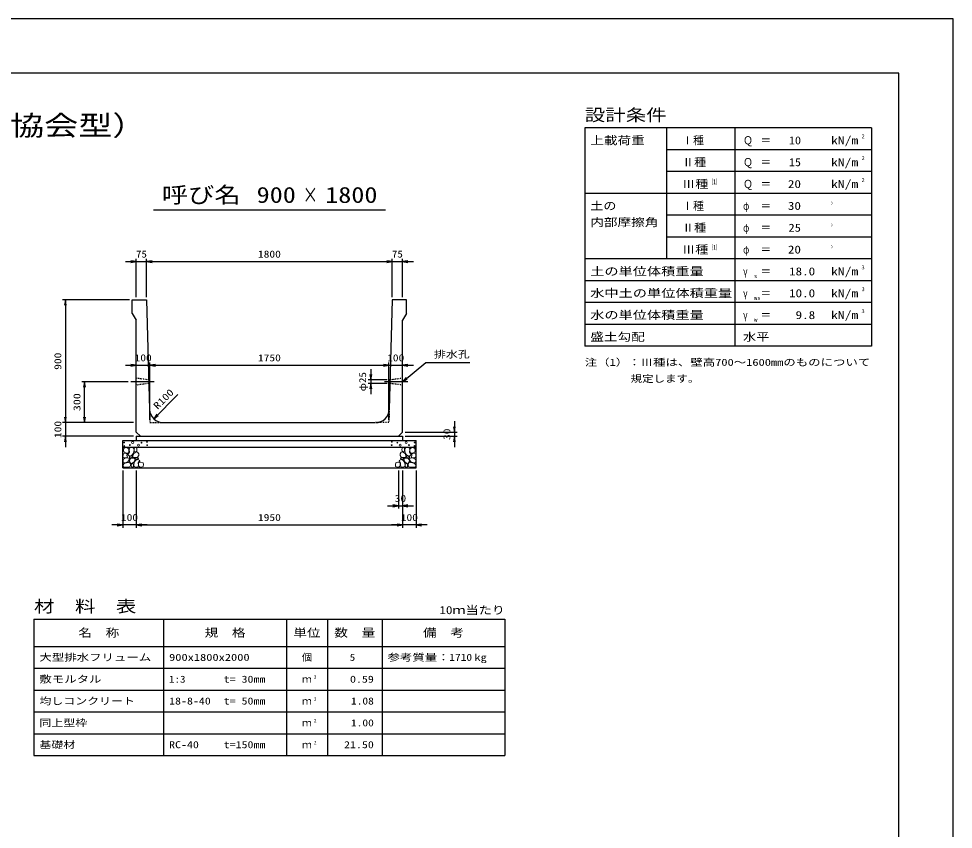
# Model space of a CAD drawing. Units: millimetres at full size. Extents: x 0 to 16820, y 0 to 11880.
# Drawn here: x 9973 to 16820, y 5940 to 11880 of the extents above; entities that cross this region are included whole.
import ezdxf
from ezdxf.enums import TextEntityAlignment as Align

# ---------------------------------------------------------------- set-up
doc = ezdxf.new("R2010")
doc.units = ezdxf.units.MM
doc.linetypes.add('CHAIN', pattern=[18.5, 12, -1.5, 3.5, -1.5])
doc.linetypes.add('DASHED_SPACED', pattern=[12, 6, -6])
for name, color, linetype, lineweight in [('0_2', 7, 'Continuous', 25), ('D-BMK', 2, 'CHAIN', 25), ('D-DCR-HCHn', 4, 'Continuous', 9), ('D-MTR-FRAM', 7, 'Continuous', 25), ('D-MTR-LINE', 7, 'Continuous', 25), ('D-STR-DIM', 7, 'Continuous', 25), ('D-STR-STRn', 1, 'Continuous', 25), ('D-TTL', 2, 'Continuous', 25), ('D-TTL-FRAM', 2, 'Continuous', 25), ('D-TTL-LINE', 7, 'Continuous', 25), ('D-TTL-TXT', 7, 'Continuous', 25)]:
    doc.layers.add(name, color=color, linetype=linetype, lineweight=lineweight)
for name, color, linetype in [('D-DOC', 7, 'Continuous'), ('D-MTR', 7, 'Continuous'), ('D-MTR-TXT', 7, 'Continuous')]:
    doc.layers.add(name, color=color, linetype=linetype)
doc.styles.add('ＭＳ ゴシック', font='')
doc.styles.get('ＭＳ ゴシック').set_extended_font_data('MS Gothic')

# ---------------------------------------------------------------- blocks, each defined once
blk = doc.blocks.new('open_arrow')
at = {"color": 0, "linetype": 'Continuous', "lineweight": -2}
blk.add_lwpolyline([(7.5, 1.25), (0, 0), (7.5, -1.25)], dxfattribs=at)

msp = doc.modelspace()

# ---------------------------------------------------------------- linework, layer by layer
at = {"layer": '0_2'}
msp.add_lwpolyline([(12785, 9220), (12955, 9360), (12995, 9360), (13277.944, 9360)], dxfattribs=at)
at = {"layer": 'D-BMK'}
for p, q in [((10966.667, 9220), (10795, 9220)), ((12825, 9220), (12653.333, 9220))]:
    msp.add_line(p, q, dxfattribs=at)
at = {"layer": 'D-DCR-HCHn'}
for points in [[(10740.46, 8690.356), (10735.26, 8674.753), (10742.194, 8664.352), (10759.53, 8662.618), (10771.366, 8667.699), (10766.464, 8679.954), (10769.932, 8686.889), (10762.997, 8693.823), (10752.596, 8697.29)], [(10773.399, 8733.696), (10757.796, 8737.163), (10743.928, 8730.228), (10742.194, 8714.626), (10745.661, 8702.491), (10762.997, 8697.29), (10775.132, 8697.29), (10780.333, 8705.958), (10780.333, 8725.028)], [(10787.267, 8735.429), (10782.067, 8719.827), (10783.8, 8702.491), (10771.665, 8683.421), (10787.267, 8674.753), (10804.603, 8683.421), (10815.005, 8697.29), (10818.472, 8719.827), (10815.005, 8731.962), (10804.603, 8737.163)], [(10816.739, 8693.823), (10808.071, 8673.02), (10815.005, 8664.352), (10835.808, 8664.352), (10844.476, 8667.819), (10853.144, 8679.954), (10853.144, 8690.356), (10844.476, 8704.224), (10834.074, 8705.958)], [(10820.206, 8731.962), (10820.206, 8711.159), (10828.874, 8705.958), (10837.542, 8711.159), (10839.275, 8723.294), (10837.542, 8733.696), (10825.407, 8737.163)], [(12803.261, 8693.823), (12811.929, 8673.02), (12804.995, 8664.352), (12784.192, 8664.352), (12775.524, 8667.819), (12766.856, 8679.954), (12766.856, 8690.356), (12775.524, 8704.224), (12785.926, 8705.958)], [(12799.794, 8731.962), (12799.794, 8711.159), (12791.126, 8705.958), (12782.458, 8711.159), (12780.725, 8723.294), (12782.458, 8733.696), (12794.593, 8737.163)], [(12832.733, 8735.429), (12837.933, 8719.827), (12836.2, 8702.491), (12848.335, 8683.421), (12832.733, 8674.753), (12815.397, 8683.421), (12804.995, 8697.29), (12801.528, 8719.827), (12804.995, 8731.962), (12815.397, 8737.163)], [(12846.601, 8733.696), (12862.204, 8737.163), (12876.072, 8730.228), (12877.806, 8714.626), (12874.339, 8702.491), (12857.003, 8697.29), (12844.868, 8697.29), (12839.667, 8705.958), (12839.667, 8725.028)], [(12879.54, 8690.356), (12884.74, 8674.753), (12877.806, 8664.352), (12860.47, 8662.618), (12848.634, 8667.699), (12853.536, 8679.954), (12850.068, 8686.889), (12857.003, 8693.823), (12867.404, 8697.29)], [(10773.366, 8632.757), (10786.208, 8652.019), (10784.603, 8656.834), (10766.946, 8661.65), (10750.894, 8660.045), (10739.658, 8650.414), (10738.052, 8639.177), (10739.658, 8627.941), (10752.499, 8624.731)], [(10779.787, 8592.627), (10791.023, 8597.443), (10794.234, 8613.494), (10787.813, 8624.731), (10776.577, 8627.941), (10762.13, 8626.336), (10746.078, 8619.915), (10738.052, 8610.284), (10738.052, 8599.048), (10742.868, 8592.627), (10762.13, 8594.232)], [(10790.735, 8674.753), (10782.067, 8667.819), (10785.534, 8662.618), (10797.669, 8662.618), (10802.87, 8664.352), (10806.337, 8671.286), (10801.136, 8676.487)], [(10818.311, 8632.757), (10826.337, 8652.019), (10819.916, 8660.045), (10800.654, 8660.045), (10792.628, 8656.834), (10784.603, 8645.598), (10784.603, 8635.967), (10792.628, 8623.125), (10802.259, 8621.52)], [(10845.599, 8594.232), (10850.415, 8608.679), (10848.81, 8624.731), (10860.046, 8642.388), (10845.599, 8650.414), (10829.548, 8642.388), (10819.916, 8629.546), (10816.706, 8608.679), (10819.916, 8597.443), (10829.548, 8592.627)], [(10842.389, 8650.414), (10850.415, 8656.834), (10847.204, 8661.65), (10835.968, 8661.65), (10831.153, 8660.045), (10827.942, 8653.624), (10832.758, 8648.808)], [(10858.441, 8595.837), (10872.887, 8592.627), (10885.729, 8599.048), (10887.334, 8613.494), (10884.124, 8624.731), (10868.072, 8629.546), (10856.836, 8629.546), (10852.02, 8621.52), (10852.02, 8603.863)], [(12761.559, 8595.837), (12747.113, 8592.627), (12734.271, 8599.048), (12732.666, 8613.494), (12735.876, 8624.731), (12751.928, 8629.546), (12763.164, 8629.546), (12767.98, 8621.52), (12767.98, 8603.863)], [(12774.401, 8594.232), (12769.585, 8608.679), (12771.19, 8624.731), (12759.954, 8642.388), (12774.401, 8650.414), (12790.452, 8642.388), (12800.084, 8629.546), (12803.294, 8608.679), (12800.084, 8597.443), (12790.452, 8592.627)], [(12777.611, 8650.414), (12769.585, 8656.834), (12772.796, 8661.65), (12784.032, 8661.65), (12788.847, 8660.045), (12792.058, 8653.624), (12787.242, 8648.808)], [(12801.689, 8632.757), (12793.663, 8652.019), (12800.084, 8660.045), (12819.346, 8660.045), (12827.372, 8656.834), (12835.397, 8645.598), (12835.397, 8635.967), (12827.372, 8623.125), (12817.741, 8621.52)], [(12829.265, 8674.753), (12837.933, 8667.819), (12834.466, 8662.618), (12822.331, 8662.618), (12817.13, 8664.352), (12813.663, 8671.286), (12818.864, 8676.487)], [(12840.213, 8592.627), (12828.977, 8597.443), (12825.766, 8613.494), (12832.187, 8624.731), (12843.423, 8627.941), (12857.87, 8626.336), (12873.922, 8619.915), (12881.948, 8610.284), (12881.948, 8599.048), (12877.132, 8592.627), (12857.87, 8594.232)], [(12846.634, 8632.757), (12833.792, 8652.019), (12835.397, 8656.834), (12853.054, 8661.65), (12869.106, 8660.045), (12880.342, 8650.414), (12881.948, 8639.177), (12880.342, 8627.941), (12867.501, 8624.731)], [(10815.101, 8597.443), (10815.101, 8616.705), (10807.075, 8621.52), (10799.049, 8616.705), (10797.444, 8605.469), (10799.049, 8595.837), (10810.285, 8592.627)], [(12804.899, 8597.443), (12804.899, 8616.705), (12812.925, 8621.52), (12820.951, 8616.705), (12822.556, 8605.469), (12820.951, 8595.837), (12809.715, 8592.627)]]:
    msp.add_lwpolyline(points, close=True, dxfattribs=at)
for centre, radius in [((10745.727, 8773.955), 3), ((10808.336, 8773.955), 7.5), ((10872.708, 8773.164), 3), ((10913.131, 8780.006), 3), ((12706.869, 8780.006), 3), ((12747.292, 8773.164), 3), ((12811.664, 8773.955), 7.5), ((12874.273, 8773.955), 3), ((10746.869, 8748.91), 3), ((10787.292, 8755.752), 3), ((10851.664, 8754.961), 7.5), ((10914.273, 8754.961), 3), ((12705.727, 8754.961), 3), ((12768.336, 8754.961), 7.5), ((12832.708, 8755.752), 3), ((12873.131, 8748.91), 3)]:
    msp.add_circle(centre, radius, dxfattribs=at)
at = {"layer": 'D-MTR-FRAM'}
for p, q in [((10085, 7480), (13535, 7480)), ((10085, 7480), (10085, 6480)), ((13535, 7480), (13535, 6480)), ((10085, 6480), (13535, 6480))]:
    msp.add_line(p, q, dxfattribs=at)
at = {"layer": 'D-MTR-LINE'}
for p, q in [((11035, 7480), (11035, 6480)), ((11935, 7480), (11935, 6480)), ((12235, 7480), (12235, 6480)), ((12635, 7480), (12635, 6480)), ((10085, 7280), (13535, 7280)), ((10085, 7120), (13535, 7120)), ((10085, 6960), (13535, 6960)), ((10085, 6800), (13535, 6800)), ((10085, 6640), (13535, 6640))]:
    msp.add_line(p, q, dxfattribs=at)
at = {"layer": 'D-STR-DIM'}
for p, q in [((10755, 10100), (10990, 10100)), ((10835, 9840), (10835, 10120)), ((10910, 9840), (10910, 10120)), ((10910, 9840), (10910, 10120)), ((10910, 10100), (12710, 10100)), ((12630, 10100), (12865, 10100)), ((12710, 9840), (12710, 10120)), ((12710, 9840), (12710, 10120)), ((12785, 9840), (12785, 10120)), ((10785, 9820), (10295, 9820)), ((10315, 9820), (10315, 8920)), ((10755, 9340), (11015, 9340)), ((10935, 8940), (10935, 9360)), ((10935, 8940), (10935, 9360)), ((10935, 9340), (12685, 9340)), ((12553.333, 9312.5), (12553.333, 9127.5)), ((12605, 9340), (12865, 9340)), ((12685, 8940), (12685, 9360)), ((12685, 8940), (12685, 9360)), ((10775, 9220), (10435, 9220)), ((10455, 8920), (10455, 9220)), ((12673.681, 9232.5), (12533.333, 9232.5)), ((12672.986, 9207.5), (12533.333, 9207.5)), ((10962.539, 8948.314), (11139.315, 9125.091)), ((10315, 9000), (10315, 8740)), ((10815, 8920), (10295, 8920)), ((10815, 8920), (10295, 8920)), ((10815, 8920), (10435, 8920)), ((13165, 8930), (13165, 8740)), ((12805, 8850), (13185, 8850)), ((10815, 8820), (10295, 8820)), ((12805, 8820), (13185, 8820)), ((10735, 8570), (10735, 8150)), ((10835, 8570), (10835, 8150)), ((10835, 8570), (10835, 8150)), ((12755, 8570), (12755, 8290)), ((12785, 8570), (12785, 8150)), ((12785, 8570), (12785, 8150)), ((12785, 8570), (12785, 8290)), ((12885, 8570), (12885, 8150)), ((12675, 8310), (12865, 8310)), ((10915, 8170), (10655, 8170)), ((10835, 8170), (12785, 8170)), ((12965, 8170), (12705, 8170))]:
    msp.add_line(p, q, dxfattribs=at)
at = {"layer": 'D-STR-STRn'}
for p, q in [((10805, 9820), (10910, 9820)), ((10805, 9720), (10805, 9820)), ((10910, 9820), (10932.299, 9017.223)), ((12710, 9820), (12687.701, 9017.223)), ((12815, 9820), (12710, 9820)), ((12815, 9720), (12815, 9820)), ((10805, 9720), (10835, 9670)), ((10835, 8850), (10835, 9670)), ((12815, 9720), (12785, 9670)), ((12785, 8850), (12785, 9670)), ((11032.261, 8920), (12583.377, 8920)), ((10835, 8850), (10865, 8820)), ((12785, 8850), (12755, 8820)), ((10735, 8590), (10735, 8790)), ((10735, 8790), (12885, 8790)), ((10835, 8820), (12785, 8820)), ((10835, 8820), (10835, 8790)), ((12785, 8820), (12785, 8790)), ((12885, 8590), (12885, 8790)), ((10735, 8740), (12885, 8740)), ((10735, 8590), (12885, 8590))]:
    msp.add_line(p, q, dxfattribs=at)
at = {"layer": 'D-STR-STRn', "color": 2, "linetype": 'DASHED_SPACED'}
for p, q in [((10926.319, 9232.5), (10835, 9245)), ((12785, 9245), (12693.681, 9232.5)), ((10927.014, 9207.5), (10835, 9195)), ((12785, 9195), (12692.986, 9207.5)), ((10932.299, 9017.223), (10935, 8920)), ((12687.701, 9017.223), (12685, 8920)), ((10935, 8920), (11032.261, 8920)), ((12685, 8920), (12587.739, 8920))]:
    msp.add_line(p, q, dxfattribs=at)
at = {"layer": 'D-STR-STRn'}
for centre, start, end in [((11032.261, 9020), 181.59114, 270), ((12587.739, 9020), 270, 358.40886)]:
    msp.add_arc(centre, 100, start, end, dxfattribs=at)
at = {"layer": 'D-TTL'}
for points in [[(0, 0), (16820, 0), (16820, 11880), (0, 11880)], [(400, 400), (16420, 400), (16420, 11480), (400, 11480)]]:
    msp.add_lwpolyline(points, close=True, dxfattribs=at)
at = {"layer": 'D-TTL-FRAM'}
for p, q in [((16220, 11080), (14120, 11080)), ((14120, 11080), (14120, 9480)), ((16220, 11080), (16220, 9480)), ((16220, 9480), (14120, 9480))]:
    msp.add_line(p, q, dxfattribs=at)
at = {"layer": 'D-TTL-LINE'}
for p, q in [((14720, 11080), (14720, 10120)), ((15220, 11080), (15220, 9480)), ((16220, 10920), (14720, 10920)), ((16220, 10760), (14720, 10760)), ((16220, 10600), (14120, 10600)), ((16220, 10440), (14720, 10440)), ((16220, 10280), (14720, 10280)), ((16220, 10120), (14120, 10120)), ((16220, 9960), (14120, 9960)), ((16220, 9800), (14120, 9800)), ((16220, 9640), (14120, 9640))]:
    msp.add_line(p, q, dxfattribs=at)
at = {"layer": 'D-TTL-TXT'}
msp.add_line((10960, 10480), (12660, 10480), dxfattribs=at)

# ---------------------------------------------------------------- block references
at = {"layer": '0_2', "xscale": 5.33, "yscale": 5.33, "rotation": 39.5}
msp.add_blockref('open_arrow', (12785, 9220), dxfattribs=at)
at = {"layer": 'D-STR-DIM', "xscale": 5.33, "yscale": 5.33}
for p, rotation in [((10835, 10100), 180), ((12710, 10100), 180), ((12710, 10100), 180), ((10315, 9820), 270), ((10835, 9340), 180), ((12685, 9340), 180), ((12685, 9340), 180), ((12553.333, 9232.5), 90), ((10455, 9220), 270), ((12553.333, 9207.5), 270), ((10962.539, 8948.314), 45), ((10315, 8920), 90), ((10315, 8920), 90), ((10455, 8920), 90), ((13165, 8850), 90), ((10315, 8820), 270), ((13165, 8820), 270), ((12755, 8310), 180), ((10735, 8170), 180), ((12785, 8170), 180), ((12785, 8170), 180)]:
    msp.add_blockref('open_arrow', p, dxfattribs=dict(at, rotation=rotation))
for p in [(10910, 10100), (10910, 10100), (12785, 10100), (10935, 9340), (10935, 9340), (12785, 9340), (12785, 8310), (10835, 8170), (10835, 8170), (12885, 8170)]:
    msp.add_blockref('open_arrow', p, dxfattribs=at)

# ---------------------------------------------------------------- texts
at = {"layer": '0_2', "style": 'ＭＳ ゴシック', "width": 1.25}
msp.add_text('排水孔', height=51.32, dxfattribs=at).set_placement((13015, 9380), align=Align.BOTTOM_LEFT)
at = {"layer": 'D-DOC', "style": 'ＭＳ ゴシック'}
for s, width, p in [('注（1）：Ⅲ種は、壁高700～1600mmのものについて', 1.3, (14120, 9320.667)), ('\u3000\u3000\u3000\u3000規定します。', 1.2, (14120, 9200.667))]:
    msp.add_text(s, height=51.32, dxfattribs=dict(at, width=width)).set_placement(p, align=Align.BOTTOM_LEFT)
at = {"layer": 'D-MTR', "style": 'ＭＳ ゴシック', "width": 1.25}
msp.add_text('材\u3000料\u3000表', height=87.98, dxfattribs=at).set_placement((10085, 7504), align=Align.BOTTOM_LEFT)
at = {"layer": 'D-MTR', "style": 'ＭＳ ゴシック', "width": 1.2}
msp.add_text('10ｍ当たり', height=58.65, dxfattribs=at).set_placement((13535, 7499.333), align=Align.BOTTOM_RIGHT)
at = {"layer": 'D-MTR-TXT', "style": 'ＭＳ ゴシック'}
for s, height, width, p in [('名\u3000称', 58.65, 1.25, (10560, 7380)), ('規\u3000格', 58.65, 1.25, (11485, 7380)), ('単位', 58.65, 1.25, (12085, 7380)), ('数\u3000量', 58.65, 1.25, (12435, 7380)), ('備\u3000考', 58.65, 1.25, (13085, 7380)), ('個', 51.32, 1.1, (12085, 7200))]:
    msp.add_text(s, height=height, dxfattribs=dict(at, width=width)).set_placement(p, align=Align.MIDDLE_CENTER)
for s, width, p in [('大型排水フリューム', 1.3, (10125, 7200)), ('900x1800x2000', 1.3, (11075, 7200)), ('参考質量：    kg', 1.3, (12675, 7200)), ('敷モルタル', 1.3, (10125, 7040)), ('1:3', 1.15, (11075, 7040)), ('t= 30mm', 1.25, (11475, 7040)), ('均しコンクリート', 1.25, (10125, 6880)), ('18-8-40', 1.25, (11075, 6880)), ('t= 50mm', 1.25, (11475, 6880)), ('同上型枠', 1.25, (10125, 6720)), ('基礎材', 1.25, (10125, 6560)), ('RC-40', 1.25, (11075, 6560)), ('t=150mm', 1.25, (11475, 6560))]:
    msp.add_text(s, height=51.32, dxfattribs=dict(at, width=width)).set_placement(p, align=Align.MIDDLE_LEFT)
for s, width, p in [('5', 1.15, (12438.553, 7200)), ('1710', 1.2, (13295, 7200)), ('0.59', 1.25, (12575, 7040)), ('1.08', 1.2, (12575, 6880)), ('1.00', 1.2, (12575, 6720)), ('21.50', 1.25, (12575, 6560))]:
    msp.add_text(s, height=51.32, dxfattribs=dict(at, width=width)).set_placement(p, align=Align.MIDDLE_RIGHT)
for p in [(12085, 7040), (12085, 6880), (12085, 6720), (12085, 6560)]:
    msp.add_text('ｍ', height=51.32, dxfattribs=at).set_placement(p, align=Align.MIDDLE_CENTER)
at = {"layer": 'D-MTR-TXT', "style": 'ＭＳ ゴシック', "width": 1.15}
for s, p in [('3', (12135, 7035.333)), ('3', (12135, 6875.333)), ('2', (12135, 6715.333)), ('2', (12135, 6555.333))]:
    msp.add_text(s, height=25.66, dxfattribs=at).set_placement(p, align=Align.BOTTOM_LEFT)
at = {"layer": 'D-STR-DIM', "style": 'ＭＳ ゴシック'}
for s, width, p in [('75', 1.15, (10872.5, 10155)), ('1800', 1.2, (11810, 10155)), ('75', 1.15, (12747.5, 10155)), ('100', 1.2, (10885, 9395)), ('1750', 1.2, (11810, 9395)), ('100', 1.2, (12735, 9395)), ('30', 1.2, (12770, 8365)), ('100', 1.2, (10785, 8225)), ('1950', 1.2, (11810, 8225)), ('100', 1.2, (12835, 8225))]:
    msp.add_text(s, height=51.32, dxfattribs=dict(at, width=width)).set_placement(p, align=Align.MIDDLE_CENTER)
for s, width, p in [('900', 1.2, (10260, 9370)), ('φ25', 1.15, (12492.648, 9220)), ('300', 1.25, (10400, 9070)), ('100', 1.2, (10260, 8870)), ('30', 1.2, (13110, 8835))]:
    msp.add_text(s, height=51.32, rotation=90, dxfattribs=dict(at, width=width)).set_placement(p, align=Align.MIDDLE_CENTER)
at = {"layer": 'D-STR-DIM', "style": 'ＭＳ ゴシック', "width": 1.25}
msp.add_text('R100', height=51.32, rotation=45, dxfattribs=at).set_placement((11001.479, 9002.339), align=Align.BOTTOM_LEFT)
at = {"layer": 'D-TTL-TXT', "style": 'ＭＳ ゴシック'}
for s, height, width, p in [('設計条件', 87.98, 1.25, (14120, 11104)), ('上載荷重', 58.65, 1.25, (14160, 10941.333)), ('2', 29.33, 1.15, (16148, 10994.667)), ('Ｑ', 58.65, 0.9, (15280, 10941.333)), ('＝', 58.65, 0.95, (15408, 10941.333)), ('kN/m', 58.65, 1.25, (15924, 10941.333)), ('Ⅱ種', 58.65, 1.1, (14833.333, 10781.333)), ('Ｑ', 58.65, 0.9, (15280, 10781.333)), ('＝', 58.65, 0.95, (15408, 10781.333)), ('kN/m', 58.65, 1.25, (15924, 10781.333)), ('2', 29.33, 1.15, (16148, 10834.667)), ('Ⅲ種', 58.65, 1.2, (14833.333, 10621.333)), ('（1）', 36.66, 0.6, (15031.179, 10655.282)), ('Ｑ', 58.65, 0.9, (15280, 10621.333)), ('＝', 58.65, 0.95, (15408, 10621.333)), ('kN/m', 58.65, 1.25, (15924, 10621.333)), ('2', 29.33, 1.15, (16148, 10674.667)), ('土の', 58.65, 1.2, (14160, 10461.333)), ('φ', 58.65, 0.75, (15280, 10461.333)), ('＝', 58.65, 0.95, (15408, 10461.333)), ('°', 58.65, 0.3, (15924, 10461.333)), ('内部摩擦角', 58.65, 1.25, (14160, 10341.333)), ('Ⅱ種', 58.65, 1.1, (14833.333, 10301.333)), ('φ', 58.65, 0.75, (15280, 10301.333)), ('＝', 58.65, 0.95, (15408, 10301.333)), ('°', 58.65, 0.3, (15924, 10301.333)), ('Ⅲ種', 58.65, 1.2, (14833.333, 10141.333)), ('（1）', 36.66, 0.6, (15031.179, 10175.282)), ('φ', 58.65, 0.75, (15280, 10141.333)), ('°', 58.65, 0.3, (15924, 10141.333)), ('＝', 58.65, 0.95, (15408, 10141.333)), ('土の単位体積重量', 58.65, 1.3, (14160, 9981.333)), ('3', 29.33, 1.15, (16148, 10034.667)), ('γ', 58.65, 0.75, (15280, 9981.333)), ('s', 29.33, 1.15, (15360, 9970.667)), ('＝', 58.65, 0.95, (15408, 9981.333)), ('kN/m', 58.65, 1.25, (15924, 9981.333)), ('水中土の単位体積重量', 58.65, 1.3, (14160, 9821.333)), ('γ', 58.65, 0.75, (15280, 9821.333)), ('＝', 58.65, 0.95, (15408, 9821.333)), ('kN/m', 58.65, 1.25, (15924, 9821.333)), ('3', 29.33, 1.15, (16148, 9874.667)), ('ws', 29.33, 1.2, (15360, 9810.667)), ('水の単位体積重量', 58.65, 1.3, (14160, 9661.333)), ('γ', 58.65, 0.75, (15280, 9661.333)), ('kN/m', 58.65, 1.25, (15924, 9661.333)), ('3', 29.33, 1.15, (16148, 9714.667)), ('w', 29.33, 1.25, (15360, 9650.667)), ('＝', 58.65, 0.95, (15408, 9661.333)), ('盛土勾配', 58.65, 1.25, (14160, 9501.333)), ('水平', 58.65, 1.2, (15280, 9501.333))]:
    msp.add_text(s, height=height, dxfattribs=dict(at, width=width)).set_placement(p, align=Align.BOTTOM_LEFT)
for s, height, width, p in [('大型排水フリューム（農業土木事業協会型）', 146.6, 1.25, (8410, 10980)), ('呼び名', 117.3, 1.2, (11310, 10495)), ('900', 117.3, 1.2, (11860, 10495)), ('×', 117.3, 0.7, (12110, 10495)), ('1800', 117.3, 1.2, (12410, 10495))]:
    msp.add_text(s, height=height, dxfattribs=dict(at, width=width)).set_placement(p, align=Align.BOTTOM_CENTER)
for p in [(14833.333, 10941.333), (14833.333, 10461.333)]:
    msp.add_text('Ⅰ種', height=58.65, dxfattribs=at).set_placement(p, align=Align.BOTTOM_LEFT)
for s, width, p in [('10', 1.1, (15704, 10941.333)), ('15', 1.1, (15704, 10781.333)), ('20', 1.2, (15704, 10621.333)), ('30', 1.2, (15704, 10461.333)), ('25', 1.15, (15704, 10301.333)), ('20', 1.2, (15704, 10141.333)), ('18.0', 1.2, (15808, 9981.333)), ('10.0', 1.2, (15808, 9821.333)), ('9.8', 1.2, (15808, 9661.333))]:
    msp.add_text(s, height=58.65, dxfattribs=dict(at, width=width)).set_placement(p, align=Align.BOTTOM_RIGHT)

doc.saveas('drawing.dxf')
